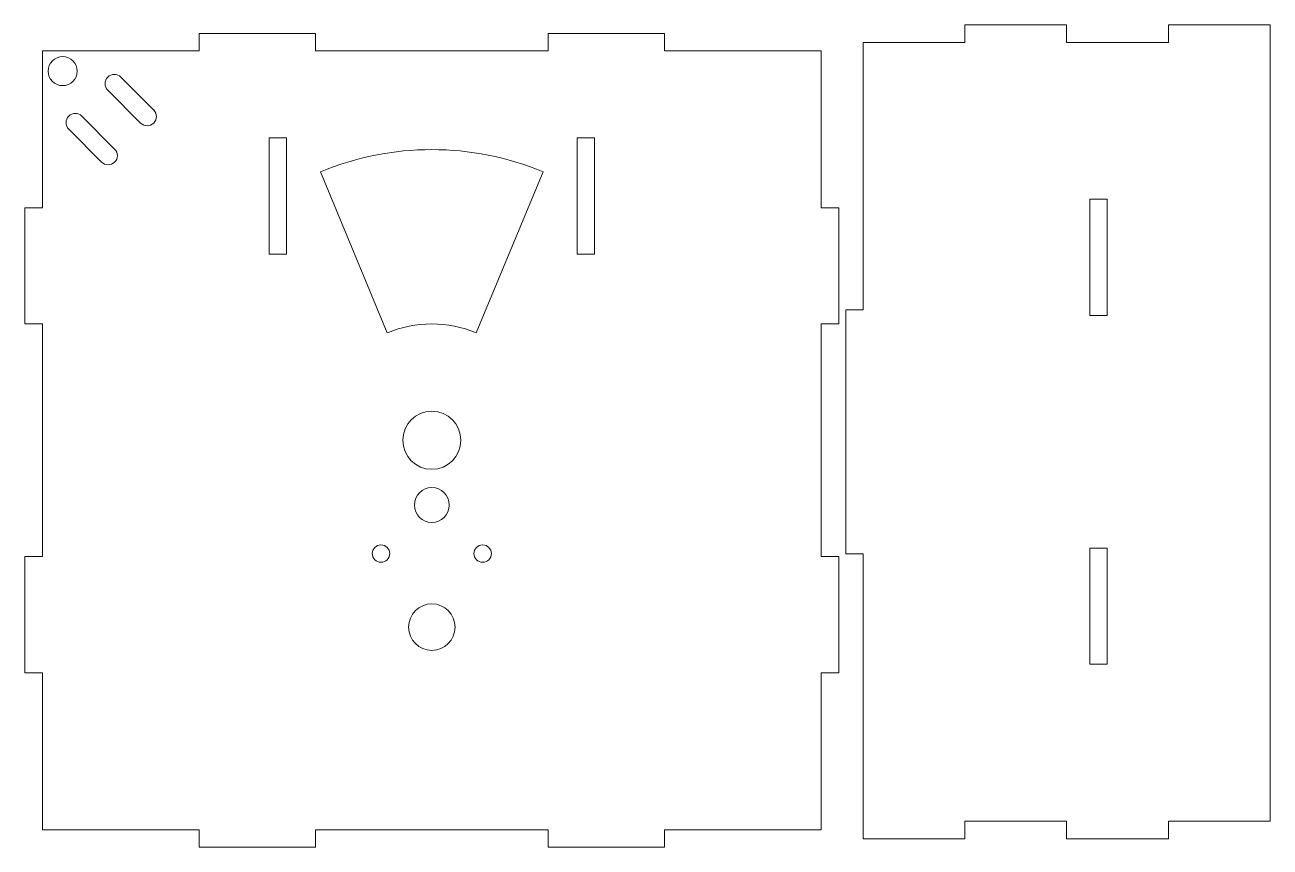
# Model space of a CAD drawing. Header units: millimetres. Extents: x 2 to 217, y 2 to 144.
import ezdxf

# ---------------------------------------------------------------- set-up
doc = ezdxf.new("R2010")
doc.units = ezdxf.units.MM
doc.layers.add('Front$1', color=7, linetype='Continuous', true_color=0xffffff)

msp = doc.modelspace()

# ---------------------------------------------------------------- linework, layer by layer
at = {"layer": 'Front$1', "color": 155, "linetype": 'Continuous', "lineweight": 18, "extrusion": (0, 1, 3.44509e-16)}
for p, q in [((181.64, 143.83), (164.14, 143.83)), ((164.14, 143.83), (164.14, 140.83)), ((181.64, 140.83), (181.64, 143.83)), ((199.14, 143.83), (199.14, 140.83)), ((216.64, 143.83), (199.14, 143.83)), ((216.64, 6.83), (216.64, 143.83)), ((32.44, 142.38), (32.44, 139.38)), ((52.44, 142.38), (32.44, 142.38)), ((52.44, 139.38), (52.44, 142.38)), ((92.44, 142.38), (92.44, 139.38)), ((112.44, 142.38), (92.44, 142.38)), ((112.44, 139.38), (112.44, 142.38)), ((5.44, 139.38), (5.44, 112.38)), ((32.44, 139.38), (5.44, 139.38)), ((92.44, 139.38), (52.44, 139.38)), ((139.44, 139.38), (112.44, 139.38)), ((139.44, 112.38), (139.44, 139.38)), ((164.14, 140.83), (146.64, 140.83)), ((146.64, 140.83), (146.64, 94.83)), ((199.14, 140.83), (181.64, 140.83)), ((24.59, 129.19), (18.94, 134.85)), ((16.69, 132.6), (22.35, 126.94)), ((17.87, 122.47), (12.22, 128.13)), ((9.97, 125.88), (15.63, 120.23)), ((44.44, 124.38), (47.44, 124.38)), ((44.44, 104.38), (44.44, 124.38)), ((47.44, 124.38), (47.44, 104.38)), ((97.44, 124.38), (100.44, 124.38)), ((97.44, 104.38), (97.44, 124.38)), ((100.44, 124.38), (100.44, 104.38)), ((64.78, 90.86), (53.3, 118.58)), ((91.57, 118.58), (80.09, 90.86)), ((185.64, 113.83), (188.64, 113.83)), ((185.64, 93.83), (185.64, 113.83)), ((188.64, 113.83), (188.64, 93.83)), ((2.44, 112.38), (5.44, 112.38)), ((2.44, 92.38), (2.44, 112.38)), ((139.44, 112.38), (142.44, 112.38)), ((142.44, 112.38), (142.44, 92.38)), ((47.44, 104.38), (44.44, 104.38)), ((100.44, 104.38), (97.44, 104.38)), ((143.64, 94.83), (146.64, 94.83)), ((143.64, 52.83), (143.64, 94.83)), ((5.44, 92.38), (2.44, 92.38)), ((5.44, 92.38), (5.44, 52.38)), ((142.44, 92.38), (139.44, 92.38)), ((139.44, 52.38), (139.44, 92.38)), ((188.64, 93.83), (185.64, 93.83)), ((185.64, 33.83), (185.64, 53.83)), ((185.64, 53.83), (188.64, 53.83)), ((188.64, 53.83), (188.64, 33.83)), ((2.44, 32.38), (2.44, 52.38)), ((2.44, 52.38), (5.44, 52.38)), ((139.44, 52.38), (142.44, 52.38)), ((142.44, 52.38), (142.44, 32.38)), ((146.64, 52.83), (143.64, 52.83)), ((146.64, 52.83), (146.64, 3.83)), ((5.44, 32.38), (2.44, 32.38)), ((5.44, 32.38), (5.44, 5.38)), ((142.44, 32.38), (139.44, 32.38)), ((139.44, 5.38), (139.44, 32.38)), ((188.64, 33.83), (185.64, 33.83)), ((164.14, 6.83), (181.64, 6.83)), ((164.14, 3.83), (164.14, 6.83)), ((181.64, 6.83), (181.64, 3.83)), ((199.14, 3.83), (199.14, 6.83)), ((199.14, 6.83), (216.64, 6.83)), ((5.44, 5.38), (32.44, 5.38)), ((32.44, 2.38), (32.44, 5.38)), ((52.44, 5.38), (92.44, 5.38)), ((52.44, 5.38), (52.44, 2.38)), ((92.44, 2.38), (92.44, 5.38)), ((112.44, 5.38), (139.44, 5.38)), ((112.44, 5.38), (112.44, 2.38)), ((52.44, 2.38), (32.44, 2.38)), ((112.44, 2.38), (92.44, 2.38)), ((146.64, 3.83), (164.14, 3.83)), ((181.64, 3.83), (199.14, 3.83))]:
    msp.add_line(p, q, dxfattribs=at)
at = {"layer": 'Front$1', "color": 155, "linetype": 'Continuous', "lineweight": 18, "extrusion": (0, 3.44509e-16, -1)}
for centre, radius in [((-8.94, 135.88), 2.5), ((-72.44, 61.23), 3), ((-72.44, 40.23), 4)]:
    msp.add_circle(centre, radius, dxfattribs=at)
at = {"layer": 'Front$1', "color": 155, "linetype": 'Continuous', "lineweight": 18}
for centre, radius in [((72.44, 72.38), 5), ((63.69, 52.88), 1.5), ((81.19, 52.88), 1.5)]:
    msp.add_circle(centre, radius, dxfattribs=at)
for centre, radius, start, end in [((17.81, 133.72), 1.59, 45, 225), ((11.1, 127.01), 1.59, 45, 225), ((23.47, 128.07), 1.59, 225, 45), ((16.75, 121.35), 1.59, 225, 45), ((72.44, 72.38), 20, 67.5, 112.5)]:
    msp.add_arc(centre, radius, start, end, dxfattribs=at)
at = {"layer": 'Front$1', "color": 155, "linetype": 'Continuous', "lineweight": 18, "extrusion": (0, 3.44509e-16, -1)}
msp.add_arc((-72.44, 72.38), 50, 67.5, 112.5, dxfattribs=at)

doc.saveas('drawing.dxf')
